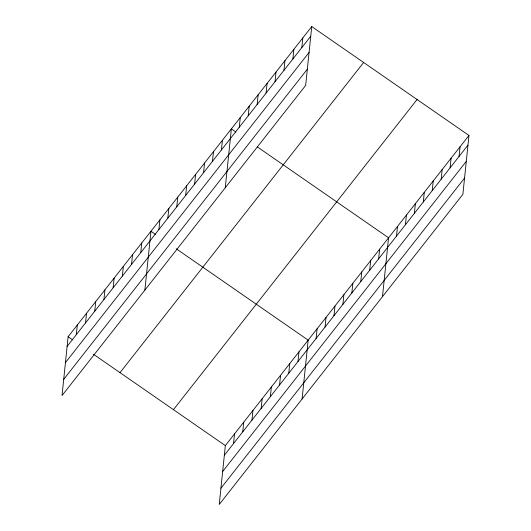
<?xml version="1.0" encoding="UTF-8"?>
<svg xmlns="http://www.w3.org/2000/svg" width="531" height="531" viewBox="0 0 531 531"><rect width="100%" height="100%" fill="white"/><g stroke="black" fill="none" stroke-linecap="round" stroke-linejoin="round"><path stroke-width="0.8" d="M311.75 26.55L68.114 336.707L62.034 395.555L305.664 85.398L311.75 26.55L468.966 135.445L462.886 194.293L219.25 504.45L225.336 445.602L468.966 135.445M76.318 334.669L77.32 324.992M85.524 322.954L86.526 313.27M94.73 311.232L95.726 301.555M103.93 299.517L104.932 289.84M113.136 287.802L114.138 278.118M122.336 276.087L123.338 266.403M131.542 264.365L132.544 254.688M140.748 252.65L141.744 242.972M144.87 290.105L150.95 231.25L155.49 234.397M158.882 229.558L159.884 219.88M167.816 218.188L168.818 208.51M176.75 206.818L177.752 197.134M185.684 195.441L186.686 185.764M194.618 184.071L195.614 174.394M203.552 172.701L204.548 163.017M212.48 161.324L213.482 151.647M221.414 149.954L222.416 140.277M225.27 187.755L231.35 128.9L235.89 132.046M239.282 127.208L240.284 117.53M248.216 115.838L249.218 106.154M257.15 104.468L258.146 94.784M266.084 93.091L267.08 83.413M233.54 443.564L234.536 433.88M275.012 81.721L276.014 72.037M242.74 431.842L243.742 422.165M283.946 70.344L284.948 60.667M251.946 420.127L252.948 410.45M292.88 58.974L293.882 49.297M261.152 408.412L262.148 398.728M301.814 47.604L302.816 37.92M270.352 396.697L271.354 387.013M279.558 384.975L280.56 375.298M288.764 373.26L289.76 363.582M297.964 361.545L298.966 351.861M302.086 399L308.172 340.145L176.246 248.773M316.104 338.453L317.1 328.775M325.038 327.083L326.034 317.399M333.966 315.706L334.968 306.029M342.9 304.336L343.902 294.659M351.834 292.966L352.836 283.282M360.768 281.589L361.77 271.912M369.702 270.219L370.704 260.542M378.636 258.849L379.632 249.165M382.486 296.643L388.566 237.795L257.289 146.868M396.498 236.103L397.5 226.425M405.432 224.732L406.434 215.048M414.366 213.356L415.368 203.678M423.3 201.986L424.302 192.308M432.234 190.616L433.236 180.932M441.168 179.239L442.164 169.562M450.102 167.869L451.098 158.185M459.03 156.492L460.032 146.815M67.118 346.385L310.748 36.227M65.439 362.613L309.069 52.456M63.713 379.333L307.343 69.176M119.999 372.643L363.629 62.485M173.451 409.666L417.081 99.509M224.334 455.279L467.964 145.122M222.655 471.508L466.291 161.351M220.929 488.221L464.559 178.064M68.114 336.707L72.654 339.853M93.41 354.223L225.336 445.602"/></g></svg>
